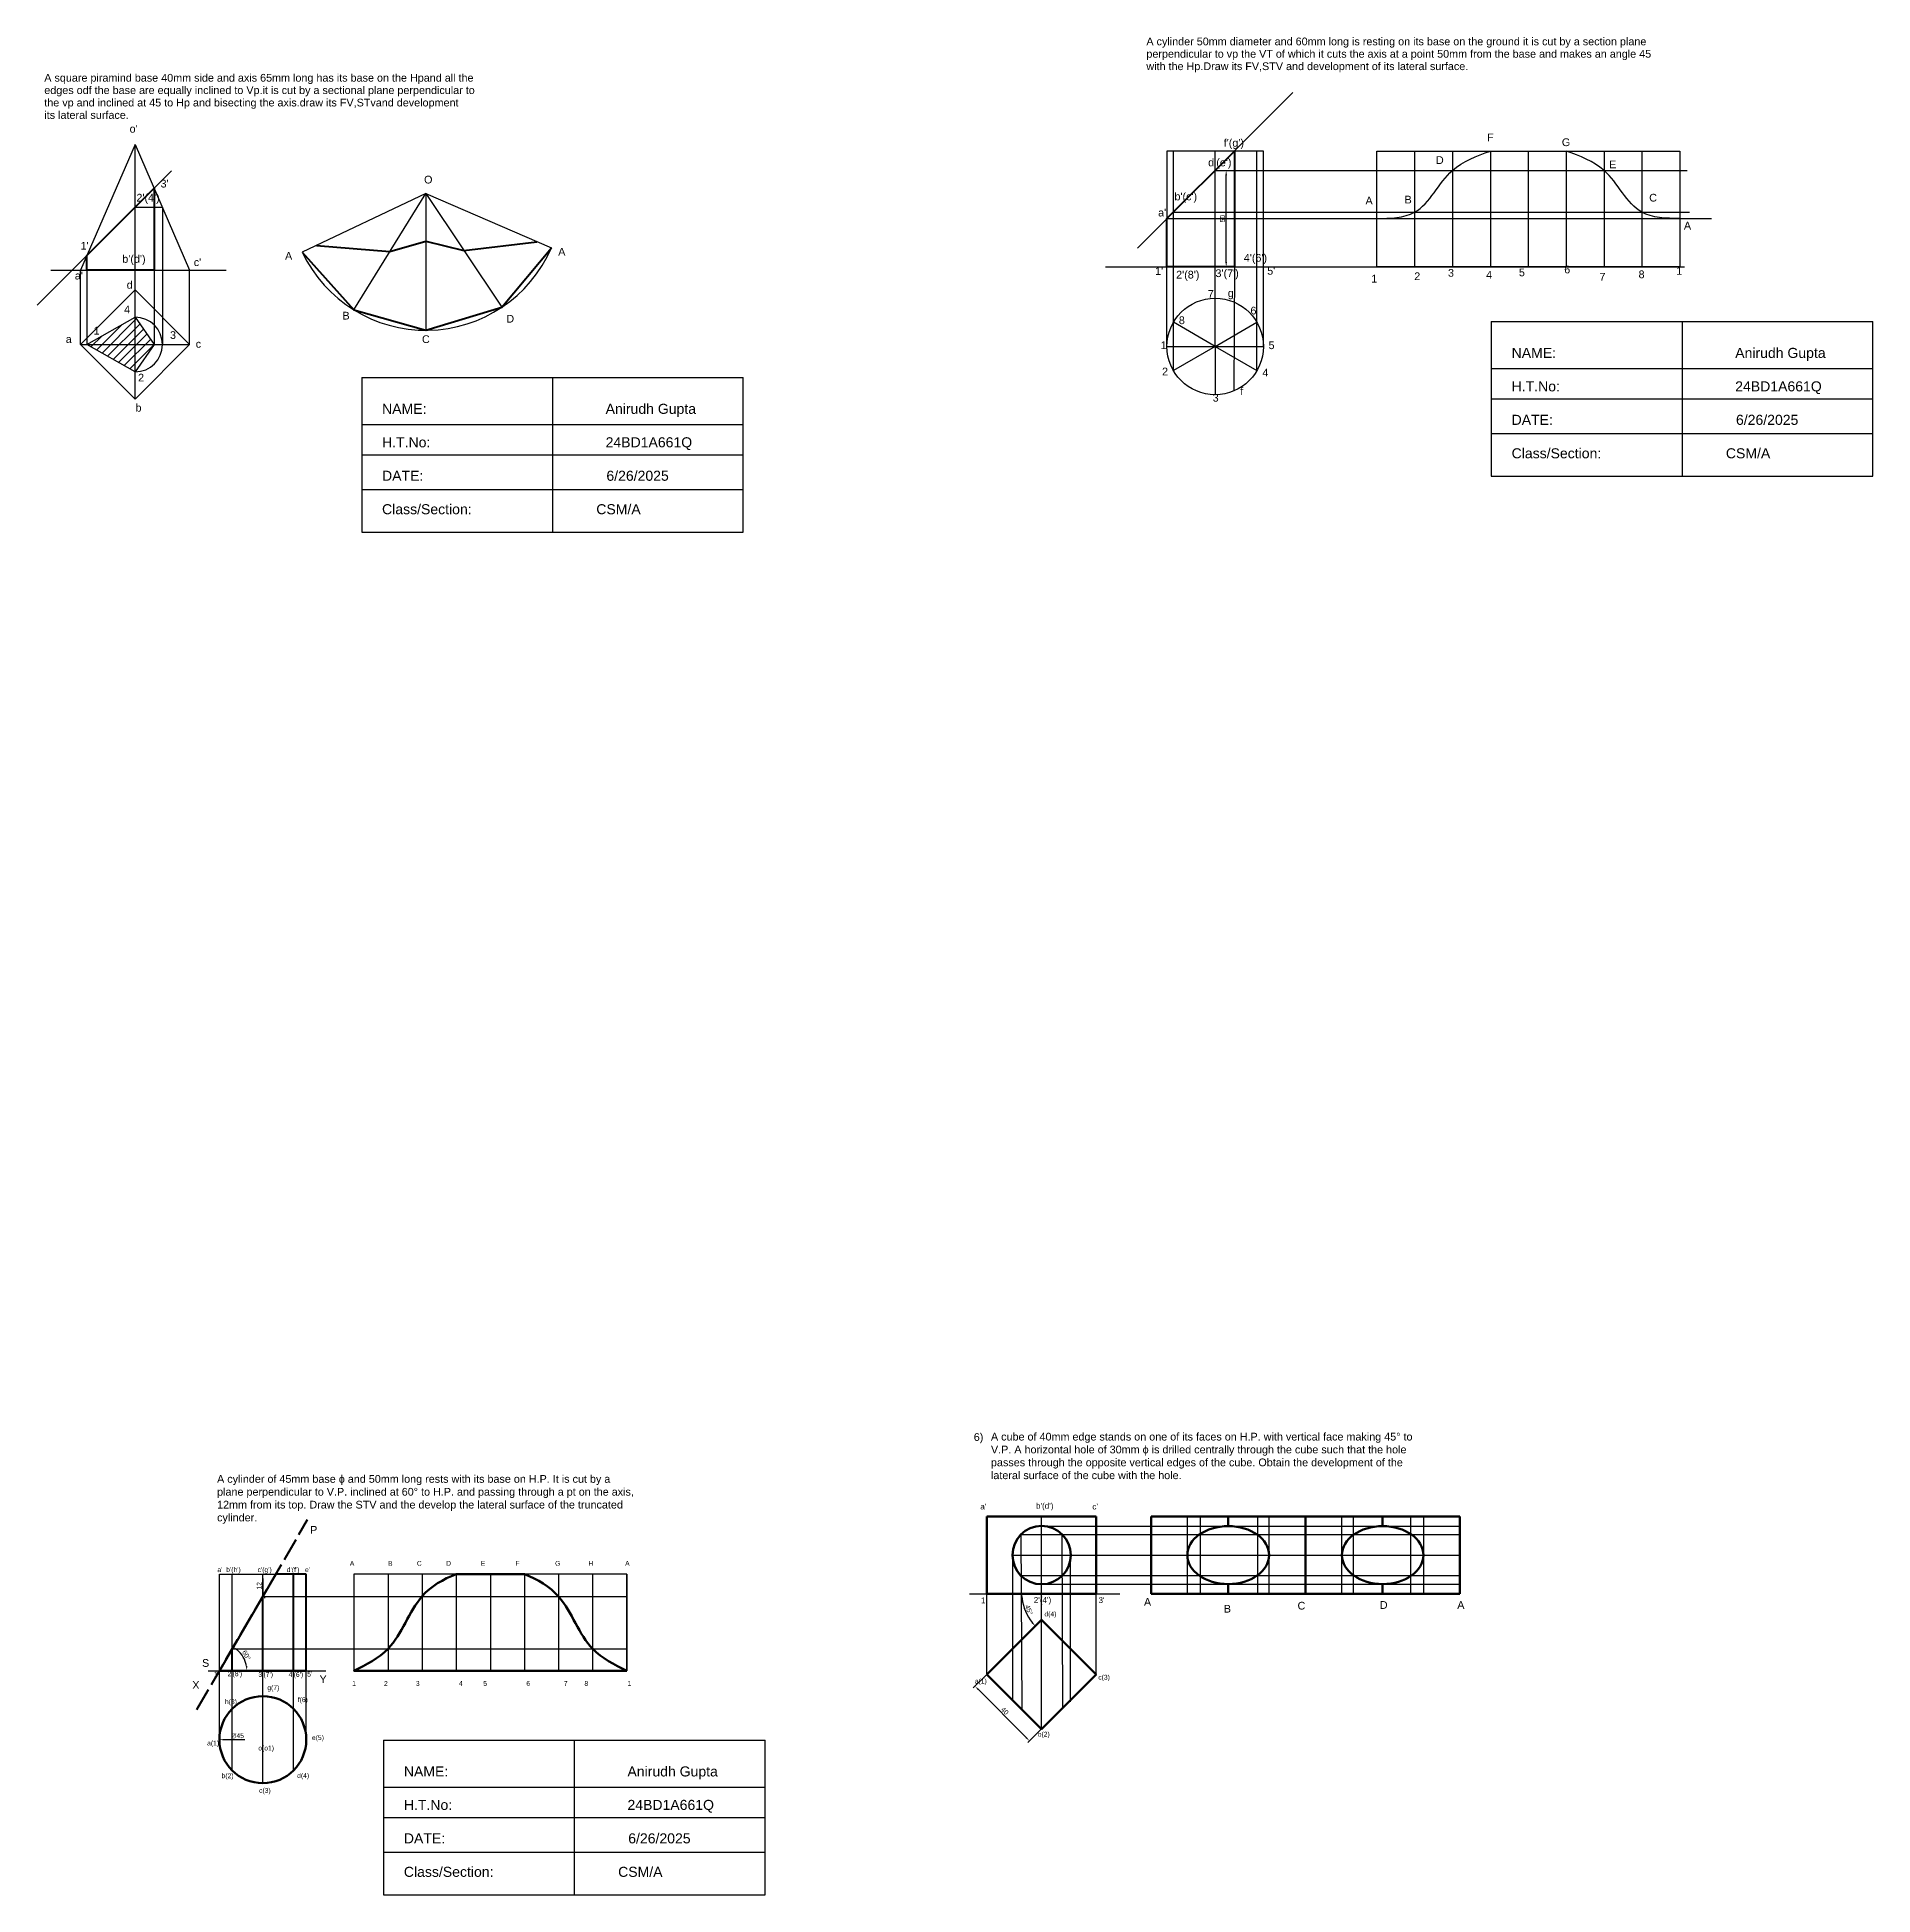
# Model space of a CAD drawing. Header units: inches. Extents: x 14 to 3829, y 5 to 1519.
# Drawn here: x 1743 to 2694, y 464 to 1426 of the extents above; entities that cross this region are included whole.
import ezdxf

# ---------------------------------------------------------------- set-up
doc = ezdxf.new("R2010")
doc.units = ezdxf.units.IN
doc.header["$MEASUREMENT"] = 0
doc.linetypes.add('ACAD_ISO02W100', pattern=[15, 12, -3])
doc.styles.get("Standard").update_dxf_attribs({"font": 'arial.ttf'})
doc.dimstyles.new('ISO-25', dxfattribs={"dimtxt": 2.5, "dimasz": 2.5, "dimexe": 1.25, "dimexo": 0.625, "dimtad": 1, "dimtxsty": 'Standard', "dimcen": 2.5, "dimadec": 0, "dimazin": 0, "dimtfac": 1, "dimtmove": 0, "dimatfit": 3, "dimfxl": 1, "dimarcsym": 0})

# ---------------------------------------------------------------- blocks, each defined once
blk = doc.blocks.new('*D44')
at = {"color": 0, "lineweight": -2, "transparency": 16777216}
blk.add_arc((2276.94, 619.87), 23.83, 186.01351, 218.85592, dxfattribs=at)
at = {"color": 0, "transparency": 16777216}
for points in [[(2252.83, 617.35), (2253.66, 617.39), (2253.11, 619.87)], [(2258.7, 605.2), (2258.08, 604.64), (2260.05, 603.06)]]:
    blk.add_solid(points, dxfattribs=at)
at = {"layer": 'Defpoints', "color": 0, "transparency": 16777216}
for p in [(2225.97, 619.87), (2303.79, 619.87), (2253.92, 613.72), (2263.31, 606.29), (2234.96, 578.07)]:
    blk.add_point(p, dxfattribs=at)
at = {"color": 0, "transparency": 16777216, "insert": (2256.67, 611.5), "char_height": 2.5, "attachment_point": 5, "rotation": 292.43472}
blk.add_mtext('45°', dxfattribs=at)
blk = doc.blocks.new('*D45')
at = {"color": 0, "lineweight": -2, "transparency": 16777216}
for p, q in [((2234.51, 577.63), (2227.91, 571.06)), ((2230.56, 570.17), (2255.25, 545.36)), ((2262.73, 549.28), (2256.13, 542.71))]:
    blk.add_line(p, q, dxfattribs=at)
at = {"color": 0, "transparency": 16777216}
for points in [[(2230.86, 570.46), (2230.27, 569.87), (2228.8, 571.94)], [(2255.55, 545.66), (2254.96, 545.07), (2257.02, 543.59)]]:
    blk.add_solid(points, dxfattribs=at)
at = {"layer": 'Defpoints', "color": 0, "transparency": 16777216}
for p in [(2234.96, 578.07), (2263.18, 549.72), (2257.02, 543.59)]:
    blk.add_point(p, dxfattribs=at)
at = {"color": 0, "transparency": 16777216, "insert": (2244.25, 559.11), "char_height": 2.5, "attachment_point": 5, "rotation": 314.86944}
blk.add_mtext('40', dxfattribs=at)
blk = doc.blocks.new('*D53')
at = {"color": 0, "lineweight": -2, "transparency": 16777216}
blk.add_line((1850.54, 544.23), (1839.84, 544.23), dxfattribs=at)
at = {"color": 0, "transparency": 16777216}
blk.add_solid([(1839.84, 544.65), (1839.84, 543.82), (1837.34, 544.23)], dxfattribs=at)
at = {"layer": 'Defpoints', "color": 0, "transparency": 16777216}
for p in [(1837.34, 544.23), (1882.34, 544.23)]:
    blk.add_point(p, dxfattribs=at)
at = {"color": 0, "transparency": 16777216, "insert": (1846.75, 546.21), "char_height": 2.5, "attachment_point": 5}
blk.add_mtext('∅45', dxfattribs=at)
blk = doc.blocks.new('*D54')
at = {"color": 0, "lineweight": -2, "transparency": 16777216}
for p, q in [((1859.84, 627.44), (1859.84, 620.44)), ((1860.46, 629.94), (1861.09, 629.94)), ((1860.46, 617.94), (1861.09, 617.94))]:
    blk.add_line(p, q, dxfattribs=at)
at = {"color": 0, "transparency": 16777216}
for points in [[(1859.42, 627.44), (1860.25, 627.44), (1859.84, 629.94)], [(1859.42, 620.44), (1860.25, 620.44), (1859.84, 617.94)]]:
    blk.add_solid(points, dxfattribs=at)
at = {"layer": 'Defpoints', "color": 0, "transparency": 16777216}
for p in [(1859.84, 629.94), (1859.84, 617.94), (1859.84, 617.94)]:
    blk.add_point(p, dxfattribs=at)
at = {"color": 0, "transparency": 16777216, "insert": (1857.96, 623.94), "char_height": 2.5, "attachment_point": 5, "rotation": 90}
blk.add_mtext('12', dxfattribs=at)
blk = doc.blocks.new('*D55')
at = {"color": 0, "lineweight": -2, "transparency": 16777216}
blk.add_arc((1837.34, 579.94), 14.25, 10.06209, 49.65881, dxfattribs=at)
at = {"color": 0, "transparency": 16777216}
for points in [[(1846.32, 590.47), (1846.8, 591.15), (1844.52, 592.25)], [(1851.79, 582.47), (1850.96, 582.4), (1851.59, 579.94)]]:
    blk.add_solid(points, dxfattribs=at)
at = {"layer": 'Defpoints', "color": 0, "transparency": 16777216}
for p in [(1883.05, 658.24), (1837.34, 579.94), (1850.74, 584.8), (1882.34, 579.94), (1825.61, 559.85)]:
    blk.add_point(p, dxfattribs=at)
at = {"color": 0, "transparency": 16777216, "insert": (1851.35, 587.99), "char_height": 2.5, "attachment_point": 5, "rotation": 299.86045}
blk.add_mtext('60°', dxfattribs=at)
blk = doc.blocks.new('*U70')
blk.add_line((0, -12.5), (0, 12.5))
blk = doc.blocks.new('*U71')
at = {"color": 0, "linetype": 'ByBlock', "lineweight": -2, "transparency": 16777216}
blk.add_blockref('*U70', (4359.74, 1971.5), dxfattribs=at)
for p, rotation in [((4348.91, 1965.25), 59.99999999999999), ((4370.56, 1965.25), 300.0000000000001), ((4348.91, 1952.75), 120), ((4359.74, 1946.5), 180), ((4370.56, 1952.75), 240)]:
    blk.add_blockref('*U70', p, dxfattribs=dict(at, rotation=rotation))
blk = doc.blocks.new('*D72')
at = {"color": 0, "lineweight": -2, "transparency": 16777216}
for p, q in [((2353.86, 1357.24), (2360.17, 1357.24)), ((2358.92, 1309.74), (2358.92, 1354.74)), ((2353.86, 1307.24), (2360.17, 1307.24))]:
    blk.add_line(p, q, dxfattribs=at)
at = {"color": 0, "transparency": 16777216}
for points in [[(2358.5, 1354.74), (2359.33, 1354.74), (2358.92, 1357.24)], [(2358.5, 1309.74), (2359.33, 1309.74), (2358.92, 1307.24)]]:
    blk.add_solid(points, dxfattribs=at)
at = {"layer": 'Defpoints', "color": 0, "transparency": 16777216}
for p in [(2353.23, 1357.24), (2358.92, 1357.24), (2353.23, 1307.24)]:
    blk.add_point(p, dxfattribs=at)
at = {"color": 0, "transparency": 16777216, "insert": (2357.01, 1332.24), "char_height": 2.5, "attachment_point": 5, "rotation": 90}
blk.add_mtext('50', dxfattribs=at)

msp = doc.modelspace()

# ---------------------------------------------------------------- hatches: boundary and pattern name
h = msp.add_hatch()
h.set_pattern_fill('ANSI31', color=256)
h.set_pattern_definition([(45, (-2006.504, -692.9825), (-2.245064, 2.245064), [])])
h.paths.add_polyline_path([(1793.641, 1281.16), (1768.604, 1267.018), (1793.641, 1267.018)])
h.paths.add_polyline_path([(1793.641, 1267.018), (1768.604, 1267.018), (1793.641, 1252.876)])
h.paths.add_polyline_path([(1803.495, 1267.018), (1793.641, 1267.018), (1793.641, 1252.876)])
h.paths.add_polyline_path([(1793.641, 1281.16), (1793.641, 1267.018), (1803.495, 1267.018)])

# ---------------------------------------------------------------- linework, layer by layer
for p, q in [((2312.936, 1316.94), (2393.53, 1397.534)), ((1793.641, 1370.61), (1765.357, 1305.61)), ((1793.641, 1305.61), (1793.641, 1370.61)), ((1793.641, 1370.61), (1821.925, 1305.61)), ((2353.233, 1367.237), (2328.233, 1367.237)), ((2328.233, 1367.237), (2328.233, 1307.237)), ((2331.582, 1307.237), (2331.582, 1367.237)), ((2353.233, 1307.237), (2353.233, 1367.237)), ((2378.233, 1367.237), (2353.233, 1367.237)), ((2374.884, 1307.237), (2374.884, 1367.237)), ((2378.233, 1307.237), (2378.233, 1367.237)), ((2436.925, 1307.237), (2436.925, 1367.237)), ((2436.925, 1367.237), (2593.925, 1367.237)), ((2456.55, 1367.237), (2456.55, 1307.237)), ((2476.175, 1367.237), (2476.175, 1307.237)), ((2495.8, 1367.237), (2495.8, 1307.237)), ((2515.425, 1367.237), (2515.425, 1307.237)), ((2535.05, 1367.237), (2535.05, 1307.237)), ((2554.675, 1367.237), (2554.675, 1307.237)), ((2574.3, 1367.237), (2574.3, 1307.237)), ((2593.925, 1367.237), (2593.925, 1307.237)), ((1742.911, 1287.38), (1812.594, 1357.063)), ((2353.233, 1357.237), (2597.778, 1357.237)), ((1803.495, 1347.964), (1803.495, 1267.018)), ((1793.641, 1338.11), (1807.783, 1338.11)), ((1807.783, 1338.11), (1807.783, 1267.018)), ((1944.287, 1345.265), (1880.267, 1314.827)), ((1906.937, 1285.015), (1944.287, 1345.265)), ((1944.287, 1345.265), (2009.31, 1317.034)), ((1944.287, 1345.265), (1944.287, 1274.377)), ((1944.287, 1345.265), (1983.676, 1286.328)), ((2328.233, 1332.237), (2610.337, 1332.237)), ((2331.582, 1335.586), (2598.941, 1335.586)), ((1768.604, 1313.073), (1768.604, 1267.018)), ((1749.923, 1305.61), (1840.831, 1305.61)), ((1765.357, 1267.018), (1765.357, 1305.61)), ((1793.641, 1295.302), (1793.641, 1305.61)), ((1821.925, 1267.018), (1821.925, 1305.61)), ((2296.406, 1307.237), (2596.406, 1307.237)), ((2328.233, 1266.017), (2328.233, 1307.237)), ((2328.233, 1307.237), (2378.233, 1307.237)), ((2331.582, 1253.517), (2331.582, 1307.237)), ((2353.233, 1291.017), (2353.233, 1307.237)), ((2363.233, 1307.237), (2362.882, 1242.954)), ((2374.884, 1253.517), (2374.884, 1307.237)), ((2378.233, 1266.017), (2378.233, 1307.237)), ((2593.925, 1307.237), (2436.925, 1307.237)), ((1793.641, 1238.734), (1793.641, 1295.302)), ((1768.604, 1267.018), (1793.641, 1281.16)), ((1793.641, 1281.16), (1803.495, 1267.018)), ((2496.278, 1278.929), (2496.278, 1198.741)), ((2496.278, 1278.929), (2693.946, 1278.929)), ((2595.112, 1278.929), (2595.112, 1198.741)), ((2693.946, 1198.741), (2693.946, 1278.929)), ((1765.357, 1267.018), (1821.925, 1267.018)), ((1793.641, 1252.876), (1768.604, 1267.018)), ((1803.495, 1267.018), (1793.641, 1252.876)), ((2328.233, 1266.017), (2378.233, 1266.017)), ((2496.278, 1254.573), (2693.946, 1254.573)), ((1911.066, 1249.959), (1911.066, 1169.771)), ((1911.066, 1249.959), (2108.735, 1249.959)), ((2009.901, 1249.959), (2009.901, 1169.771)), ((2108.735, 1169.771), (2108.735, 1249.959)), ((2496.278, 1238.835), (2693.946, 1238.835)), ((1911.066, 1225.603), (2108.735, 1225.603)), ((2496.278, 1220.849), (2693.946, 1220.849)), ((1911.066, 1209.865), (2108.735, 1209.865)), ((2496.278, 1198.741), (2693.946, 1198.741)), ((1911.066, 1191.879), (2108.735, 1191.879)), ((1911.066, 1169.771), (2108.735, 1169.771)), ((2263.178, 619.868), (2263.178, 659.868)), ((2263.307, 619.868), (2263.307, 659.868)), ((2263.307, 654.867), (2479.991, 654.867)), ((2338.796, 619.868), (2338.796, 659.868)), ((2345.648, 619.868), (2345.648, 659.868)), ((2375.387, 619.868), (2375.387, 659.868)), ((2381.156, 619.868), (2381.156, 659.868)), ((2418.912, 619.868), (2418.912, 659.868)), ((2424.876, 619.868), (2424.876, 659.868)), ((2454.543, 619.868), (2454.543, 659.868)), ((2461.295, 619.868), (2461.295, 659.868)), ((2252.571, 650.474), (2479.991, 650.474)), ((2252.571, 650.474), (2253.058, 559.889)), ((2273.784, 650.474), (2274.089, 560.585)), ((2248.178, 639.868), (2479.991, 639.868)), ((2248.178, 639.868), (2248.225, 564.745)), ((2278.178, 639.868), (2278.178, 563.834)), ((1837.337, 579.943), (1837.337, 629.943)), ((1837.337, 629.943), (1882.337, 629.943)), ((1843.927, 579.943), (1843.927, 629.943)), ((1859.837, 579.943), (1859.837, 629.943)), ((1875.747, 579.943), (1875.747, 629.943)), ((1882.337, 579.943), (1882.337, 629.943)), ((2048.351, 629.943), (1907.051, 629.943)), ((1907.051, 629.943), (1907.051, 579.943)), ((1924.714, 629.943), (1924.714, 579.943)), ((1942.378, 629.943), (1942.378, 579.943)), ((1960.041, 629.943), (1960.041, 579.943)), ((1977.704, 629.943), (1977.704, 579.943)), ((1995.367, 629.943), (1995.367, 579.943)), ((2013.031, 629.943), (2013.031, 579.943)), ((2030.694, 629.943), (2030.694, 579.943)), ((2048.351, 579.943), (2048.351, 629.943)), ((2048.357, 629.943), (2048.357, 579.943)), ((2252.571, 629.261), (2479.991, 629.261)), ((1859.767, 618.36), (2048.288, 618.36)), ((2225.974, 619.868), (2303.793, 619.868)), ((2234.958, 578.072), (2234.958, 619.868)), ((2263.178, 624.868), (2479.991, 624.868)), ((2263.178, 549.724), (2263.178, 619.868)), ((2263.178, 619.868), (2263.178, 619.868)), ((2263.307, 606.292), (2263.307, 619.868)), ((2291.526, 577.943), (2291.526, 619.868)), ((2263.307, 606.292), (2234.958, 578.072)), ((1843.927, 591.23), (2048.351, 591.23)), ((1831.583, 579.943), (1892.488, 579.943)), ((1837.337, 544.235), (1837.337, 579.943)), ((1843.927, 528.325), (1843.927, 579.943)), ((1859.837, 521.735), (1859.837, 579.943)), ((1875.747, 528.325), (1875.747, 579.943)), ((1882.337, 544.235), (1882.337, 579.943)), ((1922.371, 544.036), (1922.371, 463.848)), ((1922.371, 544.036), (2120.039, 544.036)), ((2021.205, 544.036), (2021.205, 463.848)), ((2120.039, 463.848), (2120.039, 544.036)), ((1922.371, 519.68), (2120.039, 519.68)), ((1922.371, 503.942), (2120.039, 503.942)), ((1922.371, 485.956), (2120.039, 485.956)), ((1922.371, 463.848), (2120.039, 463.848))]:
    msp.add_line(p, q)
at = {"lineweight": 40}
for p, q in [((2328.233, 1332.237), (2363.233, 1367.237)), ((2363.233, 1367.237), (2363.233, 1307.237)), ((1768.604, 1313.073), (1803.495, 1347.964)), ((1803.495, 1347.964), (1803.495, 1305.61)), ((2328.233, 1307.237), (2328.233, 1332.237)), ((1925.612, 1315.14), (1944.287, 1320.568)), ((1944.287, 1320.568), (1963.981, 1315.796)), ((1963.981, 1315.796), (2001.844, 1320.276)), ((1768.604, 1305.61), (1768.604, 1313.073)), ((1880.267, 1314.827), (1906.937, 1285.015)), ((1887.618, 1318.321), (1925.612, 1315.14)), ((1983.676, 1286.328), (2009.31, 1317.034)), ((1803.495, 1305.61), (1768.604, 1305.61)), ((2363.233, 1307.237), (2328.233, 1307.237)), ((1906.937, 1285.015), (1944.287, 1274.377)), ((1944.287, 1274.377), (1983.676, 1286.328)), ((1866.53, 629.943), (1837.337, 579.943)), ((1882.337, 629.943), (1866.53, 629.943)), ((1875.747, 579.943), (1875.747, 629.943)), ((1882.337, 579.943), (1882.337, 629.943)), ((1859.837, 579.943), (1859.837, 618.479)), ((1843.927, 579.943), (1843.927, 591.23))]:
    msp.add_line(p, q, dxfattribs=at)
at = {"linetype": 'ACAD_ISO02W100', "lineweight": 40}
msp.add_line((1825.608, 559.854), (1883.05, 658.236), dxfattribs=at)
at = {"lineweight": 50}
for p, q in [((2234.958, 619.868), (2234.958, 659.868)), ((2234.958, 659.868), (2291.526, 659.868)), ((2291.526, 659.868), (2269.305, 659.868)), ((2291.526, 619.868), (2291.526, 659.868)), ((2319.991, 619.868), (2319.991, 659.868)), ((2319.991, 659.868), (2479.991, 659.868)), ((2359.991, 654.867), (2359.991, 659.868)), ((2399.991, 619.868), (2399.991, 659.868)), ((2439.991, 654.867), (2439.991, 659.868)), ((2479.991, 659.868), (2479.991, 619.868)), ((2479.991, 619.868), (2319.991, 619.868)), ((2359.991, 619.868), (2359.991, 624.868)), ((2439.991, 619.868), (2439.991, 624.868))]:
    msp.add_line(p, q, dxfattribs=at)
at = {"lineweight": 53}
for p, q in [((2234.958, 619.868), (2291.526, 619.868)), ((1837.337, 579.943), (1882.337, 579.943))]:
    msp.add_line(p, q, dxfattribs=at)
msp.add_lwpolyline([(1793.641, 1295.302), (1765.357, 1267.018), (1793.641, 1238.734), (1821.925, 1267.018)], close=True)
at = {"lineweight": 50}
msp.add_lwpolyline([(2263.307, 606.292), (2234.958, 578.072), (2263.178, 549.724), (2291.526, 577.943)], close=True, dxfattribs=at)
msp.add_circle((2353.233, 1266.017), 25)
msp.add_circle((2263.307, 639.868), 15.129, dxfattribs=at)
at = {"lineweight": 53}
msp.add_circle((1859.837, 544.235), 22.5, dxfattribs=at)
for centre, radius, start, end in [((1944.287, 1345.265), 70.887, 205.428763, 336.531671), ((1793.641, 1267.018), 14.142, 270, 90)]:
    msp.add_arc(centre, radius, start, end)
at = {"lineweight": 50}
for centre, major_axis, ratio in [((2359.991, 639.868), (-21.195, 0), 0.7076827), ((2439.991, 639.868), (-21.079, 0), 0.7115827)]:
    msp.add_ellipse(centre, major_axis=major_axis, ratio=ratio, dxfattribs=at)
for points in [[(2436.925, 1332.237), (2456.55, 1335.586), (2476.175, 1357.237), (2495.8, 1367.237)], [(2593.925, 1332.237), (2574.3, 1335.586), (2554.675, 1357.237), (2535.05, 1367.237)]]:
    msp.add_spline(points, degree=3)
at = {"lineweight": 53}
msp.add_open_spline([(2048.351, 579.943), (2001.251, 579.943), (1954.151, 579.943), (1907.051, 579.943), (1913.495, 583.164), (1929.782, 591.307), (1937.688, 618.36), (1953.241, 627.415), (1960.041, 629.943), (1971.816, 629.943), (1983.592, 629.943), (1995.367, 629.943), (2002.167, 627.415), (2017.917, 617.819), (2025.626, 591.307), (2041.914, 583.164), (2048.357, 579.943)], degree=3, knots=[0, 0, 0, 0, 1, 1, 1, 21.9615871, 53.9861486, 75.3400874, 75.3400874, 75.3400874, 76.3400874, 76.3400874, 76.3400874, 97.6940261, 129.7185876, 150.6801747, 150.6801747, 150.6801747, 150.6801747], dxfattribs=at)
for p in [(1983.676, 1286.328), (2263.178, 654.868), (2263.307, 654.996), (2252.609, 650.565), (2274.004, 650.565), (2248.178, 639.868), (2278.435, 639.868), (2252.609, 629.17), (2274.004, 629.17), (2263.307, 624.739), (1924.714, 579.943), (1942.376, 579.943), (1960.039, 579.943), (1977.701, 579.943), (1995.364, 579.943), (2013.026, 579.943), (2030.689, 579.943), (1843.927, 560.145), (1859.837, 566.735), (1875.747, 560.145), (1837.337, 544.235), (1882.337, 544.235), (1843.927, 528.325), (1859.837, 521.735), (1875.747, 528.325)]:
    msp.add_point(p)

# ---------------------------------------------------------------- block references
msp.add_blockref('*U71', (-2006.504, -692.983))

# ---------------------------------------------------------------- texts
for s, height, p in [('A cylinder 50mm diameter and 60mm long is resting on its base on the ground it is cut by a section plane ', 4, (2317.584, 1422.041)), ('perpendicular to vp the VT of which it cuts the axis at a point 50mm from the base and makes an angle 45', 4, (2317.584, 1415.615)), ('A square piramind base 40mm side and axis 65mm long has its base on the Hpand all the ', 4, (1746.606, 1403.21)), ('with the Hp.Draw its FV,STV and development of its lateral surface.', 4, (2317.584, 1409.189)), ('edges odf the base are equally inclined to Vp.it is cut by a sectional plane perpendicular to ', 4, (1746.606, 1396.784)), ('the vp and inclined at 45 to Hp and bisecting the axis.draw its FV,STvand development', 4, (1746.606, 1390.358)), ('its lateral surface.', 4, (1746.606, 1383.933)), ("o'", 4, (1790.812, 1376.78)), ('F', 4, (2494.081, 1372.307)), ("f'(g')", 4, (2357.637, 1369.496)), ('G', 4, (2532.822, 1369.809)), ("d'(e')", 4, (2349.595, 1359.362)), ('D', 4, (2467.587, 1360.569)), ('E', 4, (2557.317, 1358.321)), ("3'", 4, (1806.842, 1348.36)), ('O', 4, (1943.363, 1350.454)), ("2'(4')", 4, (1794.348, 1341.097)), ("b'(c')", 4, (2332.113, 1341.731)), ('A', 4, (2431.096, 1339.591)), ('B', 4, (2451.341, 1340.09)), ('C', 4, (2578.062, 1341.089)), ("a'", 4, (2323.647, 1333.367)), ('A', 4, (2596.058, 1326.604)), ("1'", 4, (1765.389, 1316.163)), ("b'(d')", 4, (1787.022, 1309.365)), ("c'", 4, (1824.058, 1307.661)), ('A', 4, (1871.339, 1310.942)), ('A', 4, (2012.859, 1313.09)), ("4'(6')", 4, (2368.049, 1309.948)), ("a'", 4, (1762.412, 1300.722)), ('d', 4, (1789.297, 1295.947)), ("1'", 4, (2322.09, 1303.092)), ("2'(8')", 4, (2332.993, 1301.214)), ("3'(7')", 4, (2353.387, 1301.966)), ("5'", 4, (2380.173, 1303.186)), ('1', 4, (2434.095, 1299.133)), ('2', 4, (2456.34, 1300.382)), ('3', 4, (2473.836, 1302.13)), ('4', 4, (2493.581, 1301.131)), ('5', 4, (2510.578, 1302.38)), ('6', 4, (2534.072, 1303.878)), ('7', 4, (2552.318, 1300.132)), ('8', 4, (2572.563, 1301.381)), ('1', 4, (2592.059, 1303.129)), ('7', 4, (2349.405, 1291.243)), ('g', 4, (2359.749, 1291.659)), ('4', 4, (1787.965, 1283.213)), ('B', 4, (1901.076, 1279.976)), ('D', 4, (1985.988, 1278.365)), ('8', 4, (2334.396, 1277.573)), ('6', 4, (2371.506, 1282.604)), ('a', 4, (1757.721, 1267.818)), ('1', 4, (1772.177, 1272.189)), ('3', 4, (1811.742, 1269.908)), ('C', 4, (1942.278, 1267.804)), ('c', 4, (1825.057, 1265.347)), ('1', 4, (2324.97, 1264.659)), ('5', 4, (2380.857, 1264.65)), ('2', 4, (1795.193, 1247.861)), ('2', 4, (2325.71, 1251.048)), ('4', 4, (2377.683, 1250.456)), ('f', 4, (2366.196, 1240.866)), ('b', 4, (1793.862, 1232.276)), ('3', 4, (2351.918, 1237.437)), ('6)', 4, (2228.151, 699.008)), ("a'", 3, (2231.555, 663.515)), ("b'(d')", 3, (2260.395, 663.873)), ("c'", 3, (2289.594, 663.515)), ('P', 4, (1884.34, 650.931)), ('A                  B             C             D                E                F                   G               H                 A', 2.5, (1904.916, 634.339)), ("a'  b'(h')         c'(g')        d'(f')   e'", 2.5, (1836.289, 631.046)), ("1'", 3, (2231.862, 614.901)), ("    2'(4') ", 3, (2254.591, 615.125)), ("3'", 3, (2292.773, 615.013)), ('A', 4, (2316.318, 613.592)), ('D', 4, (2438.505, 612.008)), ('A', 4, (2478.647, 612.008)), ('d(4)', 2.5, (2264.763, 608.124)), ('B', 4, (2357.693, 610.072)), ('C', 4, (2395.898, 611.656)), ('S', 4, (1828.319, 581.971)), ("1'", 2.5, (1834.571, 576.957)), ("2'(8')", 2.5, (1841.559, 577.122)), ("3'(7')", 2.5, (1857.56, 576.792)), ("4'(6')", 2.5, (1873.188, 576.75)), ("5'", 2.5, (1882.79, 576.947)), ('Y', 4, (1889.194, 573.58)), ('c(3)', 2.5, (2292.652, 575.327)), ('X', 4, (1823.28, 570.601)), ('g(7)', 2.5, (1862.157, 569.926)), ('1               2               3                     4           5                     6                  7         8                     1', 2.5, (1906.126, 572.12)), ('a(1)', 2.5, (2228.671, 573.323)), ('h(8)', 2.5, (1840.202, 562.697)), ('f(6)', 2.5, (1877.924, 563.674)), ('a(1)', 2.5, (1830.97, 541.246)), ('o(o1)', 2.5, (1857.458, 538.652)), ('e(5)', 2.5, (1885.286, 544.072)), ('b(2)', 2.5, (2261.3, 545.81)), ('b(2)', 2.5, (1838.47, 524.293)), ('d(4)', 2.5, (1877.615, 524.416)), ('c(3)', 2.5, (1857.9, 516.68))]:
    msp.add_text(s, height=height).set_placement(p)
at = {"attachment_point": 1}
for s, width, gutter_width, insert, char_height in [('NAME:                                              Anirudh Gupta\\P\\PH.T.No:                                             24BD1A661Q\\P\\PDATE:                                               6/26/2025\\P\\PClass/Section:                                CSM/A', 175.89946, 12.5, (2506.807, 1265.277), 5.2), ('NAME:                                              Anirudh Gupta\\P\\PH.T.No:                                             24BD1A661Q\\P\\PDATE:                                               6/26/2025\\P\\PClass/Section:                                CSM/A', 175.89946, 12.5, (1921.595, 1236.306), 5.2), ('A cube of 40mm edge stands on one of its faces on H.P. with vertical face making 45° to V.P. A horizontal hole of 30mm ϕ is drilled centrally through the cube such that the hole passes through the opposite vertical edges of the cube. Obtain the development of the lateral surface of the cube with the hole.', 225.3902, 20, (2237.058, 703.222), 4), ('A cylinder of 45mm base ϕ and 50mm long rests with its base on H.P. It is cut by a plane perpendicular to V.P. inclined at 60° to H.P. and passing through a pt on the axis, 12mm from its top. Draw the STV and the develop the lateral surface of the truncated cylinder.', 216.07229, 12.5, (1836.126, 681.331), 4), ('NAME:                                              Anirudh Gupta\\P\\PH.T.No:                                             24BD1A661Q\\P\\PDATE:                                               6/26/2025\\P\\PClass/Section:                                CSM/A', 175.89946, 12.5, (1932.9, 530.384), 5.2)]:
    msp.add_mtext_dynamic_manual_height_columns(s, width=width, gutter_width=gutter_width, heights=[0], dxfattribs=dict(at, insert=insert, char_height=char_height))

# ---------------------------------------------------------------- dimensions: what is measured, and where the dimension line sits
for base, p1, p2, picture, middle in [((2358.916, 1357.237), (2353.233, 1307.237), (2353.233, 1357.237), '*D72', (2357.014, 1332.237)), ((1859.837, 617.943), (1859.837, 629.943), (1859.837, 617.943), '*D54', (1857.957, 623.943))]:
    dim = msp.add_linear_dim(base=base, p1=p1, p2=p2, angle=90, dimstyle='ISO-25')
    dim.commit()
    dim.dimension.update_dxf_attribs({"geometry": picture, "text_midpoint": middle})
for base, line1, line2, picture, middle in [((1850.739, 584.796), ((1837.337, 579.943), (1882.337, 579.943)), ((1825.608, 559.854), (1883.05, 658.236)), '*D55', (1851.347, 587.986)), ((2253.921, 613.717), ((2225.974, 619.868), (2303.793, 619.868)), ((2263.307, 606.292), (2234.958, 578.072)), '*D44', (2256.67, 611.497))]:
    dim = msp.add_angular_dim_2l(base=base, line1=line1, line2=line2, dimstyle='ISO-25')
    dim.commit()
    dim.dimension.update_dxf_attribs({"geometry": picture, "text_midpoint": middle})
dim = msp.add_aligned_dim(p1=(2234.958, 578.072), p2=(2263.178, 549.724), distance=-8.692, dimstyle='ISO-25')
dim.commit()
dim.dimension.update_dxf_attribs({"geometry": '*D45', "text_midpoint": (2244.255, 559.107)})
dim = msp.add_diameter_dim_2p(p1=(1882.337, 544.235), p2=(1837.337, 544.235), dimstyle='ISO-25')
dim.commit()
dim.dimension.update_dxf_attribs({"geometry": '*D53', "text_midpoint": (1846.754, 544.235), "dimtype": 163})

doc.saveas('drawing.dxf')
